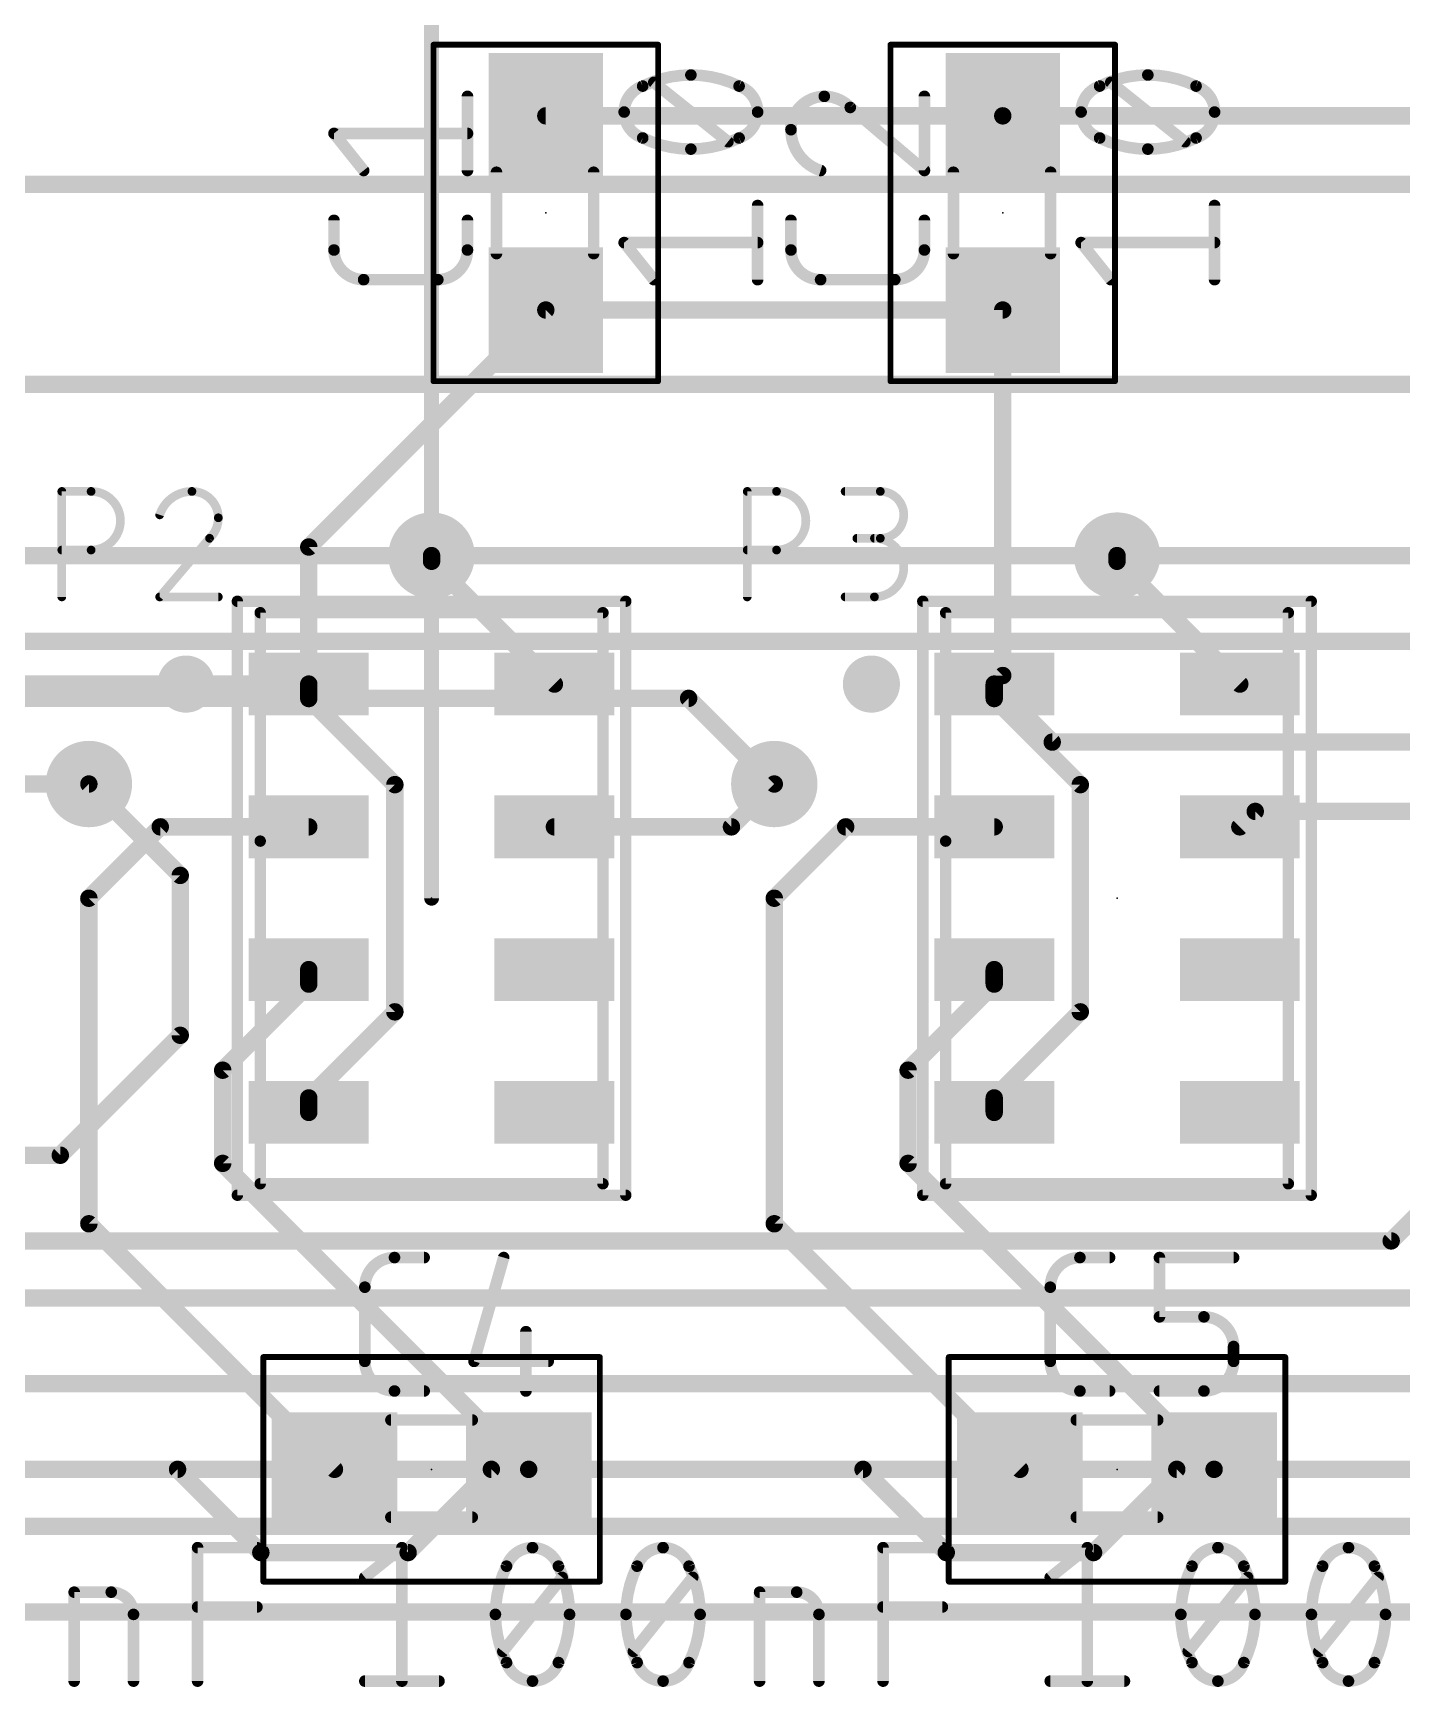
# Model space of a CAD drawing. Extents: x -6 to 135, y -6 to 36.
# Drawn here: x 33.51 to 45.49, y 9.09 to 23.57 of the extents above; entities that cross this region are included whole.
import ezdxf

# ---------------------------------------------------------------- set-up
doc = ezdxf.new("R2010")
doc.units = 0
for name, color, linetype in [('1', 12, 'CONTINUOUS'), ('16', 132, 'CONTINUOUS'), ('18', 110, 'CONTINUOUS'), ('21', 253, 'CONTINUOUS'), ('23', 53, 'CONTINUOUS'), ('25', 253, 'CONTINUOUS'), ('27', 253, 'CONTINUOUS'), ('39', 12, 'CONTINUOUS'), ('47', 253, 'CONTINUOUS'), ('51', 253, 'CONTINUOUS')]:
    doc.layers.add(name, color=color, linetype=linetype)

# ---------------------------------------------------------------- blocks, each defined once
blk = doc.blocks.new('RECT')
blk.add_solid([(-0.5, -0.5), (0.5, -0.5), (-0.5, 0.5), (0.5, 0.5)])
blk = doc.blocks.new('ROUNDV')
at = {"const_width": 0.5}
blk.add_lwpolyline([(0, -0.25, 1), (0, 0.25, 1), (0, -0.25)], format="xyb", dxfattribs=at)

msp = doc.modelspace()

# ---------------------------------------------------------------- linework, layer by layer
at = {"layer": '1', "const_width": 0.1524}
for points in [[(38, 22.85), (42, 22.85)], [(62, 22.85), (42, 22.85)], [(38, 21.15), (35.925, 19.075)], [(38, 21.15), (42, 21.15)], [(42, 21.15), (42, 17.95)], [(35.925, 19.075), (35.925, 17.875)], [(37, 18.95), (37, 19)], [(38.075, 17.875), (37, 18.95)], [(43, 18.95), (43, 19)], [(44.075, 17.875), (43, 18.95)], [(42, 17.95), (41.925, 17.875)], [(35.925, 17.875), (33.1983, 17.875)], [(35.925, 17.875), (35.925, 17.7483)], [(35.925, 17.7483), (36.6786, 16.9947)], [(41.925, 17.875), (41.925, 17.7483)], [(41.925, 17.875), (42.433, 17.367)], [(41.925, 17.7483), (42.6786, 16.9947)], [(47.417, 17.367), (42.433, 17.367)], [(34, 17), (32.45, 17)], [(36.6786, 16.9947), (36.6786, 15.0053)], [(39.625, 16.625), (40, 17)], [(42.6786, 16.9947), (42.6786, 15.0053)], [(44.075, 16.625), (44.2102, 16.7602)], [(44.2102, 16.7602), (45.9021, 16.7602)], [(34, 16), (34.625, 16.625)], [(34.625, 16.625), (35.925, 16.625)], [(38.075, 16.625), (39.625, 16.625)], [(40, 16), (40.625, 16.625)], [(40.625, 16.625), (41.925, 16.625)], [(34, 13.15), (34, 16)], [(40, 13.15), (40, 16)], [(35.925, 15.2483), (35.925, 15.375)], [(41.925, 15.2483), (41.925, 15.375)], [(35.1714, 14.4947), (35.925, 15.2483)], [(41.1714, 14.4947), (41.925, 15.2483)], [(36.6786, 15.0053), (35.925, 14.2517)], [(42.6786, 15.0053), (41.925, 14.2517)], [(35.1714, 13.6786), (35.1714, 14.4947)], [(41.1714, 13.6786), (41.1714, 14.4947)], [(35.925, 14.2517), (35.925, 14.125)], [(41.925, 14.2517), (41.925, 14.125)], [(37.85, 11), (35.1714, 13.6786)], [(43.85, 11), (41.1714, 13.6786)], [(36.15, 11), (34, 13.15)], [(42.15, 11), (40, 13.15)], [(31.85, 11), (34.7767, 11)], [(34.7767, 11), (35.5053, 10.2714)], [(36.7947, 10.2714), (37.5233, 11)], [(37.5233, 11), (37.85, 11)], [(40.7767, 11), (37.85, 11)], [(41.5053, 10.2714), (40.7767, 11)], [(43.5233, 11), (42.7947, 10.2714)], [(43.85, 11), (43.5233, 11)], [(43.85, 11), (46.7767, 11)], [(35.5053, 10.2714), (36.7947, 10.2714)], [(42.7947, 10.2714), (41.5053, 10.2714)]]:
    msp.add_lwpolyline(points, dxfattribs=at)
at = {"layer": '1', "const_width": 0.0762}
for points in [[(38, 22.8881, 1), (38, 22.8119)], [(42, 22.8881, 1), (42, 22.8119)], [(42, 22.8119, 1), (42, 22.8881)], [(38, 21.1881, 1), (38, 21.1119)], [(38.0269, 21.1231, 1), (37.9731, 21.1769)], [(42.0381, 21.15, 1), (41.9619, 21.15)], [(42, 21.1119, 1), (42, 21.1881)], [(35.9631, 19.075, 1), (35.8869, 19.075)], [(35.8981, 19.1019, 1), (35.9519, 19.0481)], [(37.0381, 19, 1), (36.9619, 19)], [(36.9619, 18.95, 1), (37.0381, 18.95)], [(37.0269, 18.9769, 1), (36.9731, 18.9231)], [(43.0381, 19, 1), (42.9619, 19)], [(42.9619, 18.95, 1), (43.0381, 18.95)], [(43.0269, 18.9769, 1), (42.9731, 18.9231)], [(41.9619, 17.95, 1), (42.0381, 17.95)], [(42.0269, 17.9231, 1), (41.9731, 17.9769)], [(35.9631, 17.875, 1), (35.8869, 17.875)], [(35.8869, 17.875, 1), (35.9631, 17.875)], [(35.9519, 17.7752, 1), (35.8981, 17.7213)], [(35.925, 17.8369, 1), (35.925, 17.9131)], [(38.0481, 17.8481, 1), (38.1019, 17.9019)], [(41.9631, 17.875, 1), (41.8869, 17.875)], [(41.9519, 17.7752, 1), (41.8981, 17.7213)], [(41.9519, 17.9019, 1), (41.8981, 17.8481)], [(41.8981, 17.9019, 1), (41.9519, 17.8481)], [(44.0481, 17.8481, 1), (44.1019, 17.9019)], [(35.8869, 17.7483, 1), (35.9631, 17.7483)], [(41.8869, 17.7483, 1), (41.9631, 17.7483)], [(42.433, 17.4051, 1), (42.433, 17.3289)], [(42.4061, 17.3401, 1), (42.4599, 17.3939)], [(34, 16.9619, 1), (34, 17.0381)], [(36.7167, 16.9947, 1), (36.6405, 16.9947)], [(36.6517, 16.9677, 1), (36.7055, 17.0216)], [(40.0269, 16.9731, 1), (39.9731, 17.0269)], [(42.7167, 16.9947, 1), (42.6405, 16.9947)], [(42.6517, 16.9677, 1), (42.7055, 17.0216)], [(44.2102, 16.7983, 1), (44.2102, 16.7221)], [(44.2371, 16.7333, 1), (44.1833, 16.7871)], [(34.625, 16.6631, 1), (34.625, 16.5869)], [(34.6519, 16.5981, 1), (34.5981, 16.6519)], [(35.925, 16.5869, 1), (35.925, 16.6631)], [(38.075, 16.6631, 1), (38.075, 16.5869)], [(39.5981, 16.6519, 1), (39.6519, 16.5981)], [(39.625, 16.5869, 1), (39.625, 16.6631)], [(40.625, 16.6631, 1), (40.625, 16.5869)], [(40.6519, 16.5981, 1), (40.5981, 16.6519)], [(41.925, 16.5869, 1), (41.925, 16.6631)], [(44.0481, 16.6519, 1), (44.1019, 16.5981)], [(34.0381, 16, 1), (33.9619, 16)], [(40.0381, 16, 1), (39.9619, 16)], [(33.9731, 16.0269, 1), (34.0269, 15.9731)], [(39.9731, 16.0269, 1), (40.0269, 15.9731)], [(35.9631, 15.375, 1), (35.8869, 15.375)], [(41.9631, 15.375, 1), (41.8869, 15.375)], [(35.8869, 15.2483, 1), (35.9631, 15.2483)], [(35.9519, 15.2213, 1), (35.8981, 15.2752)], [(41.8869, 15.2483, 1), (41.9631, 15.2483)], [(41.9519, 15.2213, 1), (41.8981, 15.2752)], [(36.7055, 14.9784, 1), (36.6517, 15.0323)], [(42.7055, 14.9784, 1), (42.6517, 15.0323)], [(36.6405, 15.0053, 1), (36.7167, 15.0053)], [(42.6405, 15.0053, 1), (42.7167, 15.0053)], [(35.2095, 14.4947, 1), (35.1333, 14.4947)], [(35.1445, 14.5216, 1), (35.1983, 14.4677)], [(41.2095, 14.4947, 1), (41.1333, 14.4947)], [(41.1445, 14.5216, 1), (41.1983, 14.4677)], [(35.9631, 14.2517, 1), (35.8869, 14.2517)], [(35.8981, 14.2787, 1), (35.9519, 14.2248)], [(41.9631, 14.2517, 1), (41.8869, 14.2517)], [(41.8981, 14.2787, 1), (41.9519, 14.2248)], [(35.8869, 14.125, 1), (35.9631, 14.125)], [(41.8869, 14.125, 1), (41.9631, 14.125)], [(35.1333, 13.6786, 1), (35.2095, 13.6786)], [(35.1983, 13.7055, 1), (35.1445, 13.6517)], [(41.1333, 13.6786, 1), (41.2095, 13.6786)], [(41.1983, 13.7055, 1), (41.1445, 13.6517)], [(33.9619, 13.15, 1), (34.0381, 13.15)], [(34.0269, 13.1769, 1), (33.9731, 13.1231)], [(39.9619, 13.15, 1), (40.0381, 13.15)], [(40.0269, 13.1769, 1), (39.9731, 13.1231)], [(34.8037, 11.0269, 1), (34.7498, 10.9731)], [(34.7767, 10.9619, 1), (34.7767, 11.0381)], [(36.1231, 10.9731, 1), (36.1769, 11.0269)], [(37.5233, 11.0381, 1), (37.5233, 10.9619)], [(37.5502, 10.9731, 1), (37.4963, 11.0269)], [(37.85, 11.0381, 1), (37.85, 10.9619)], [(37.8231, 10.9731, 1), (37.8769, 11.0269)], [(37.85, 10.9619, 1), (37.85, 11.0381)], [(40.8037, 11.0269, 1), (40.7498, 10.9731)], [(40.7767, 10.9619, 1), (40.7767, 11.0381)], [(42.1231, 10.9731, 1), (42.1769, 11.0269)], [(43.5233, 11.0381, 1), (43.5233, 10.9619)], [(43.5502, 10.9731, 1), (43.4963, 11.0269)], [(43.85, 11.0381, 1), (43.85, 10.9619)], [(43.8231, 10.9731, 1), (43.8769, 11.0269)], [(43.85, 10.9619, 1), (43.85, 11.0381)], [(35.5053, 10.3095, 1), (35.5053, 10.2333)], [(35.4784, 10.2445, 1), (35.5323, 10.2983)], [(36.7677, 10.2983, 1), (36.8216, 10.2445)], [(36.7947, 10.2333, 1), (36.7947, 10.3095)], [(41.5053, 10.3095, 1), (41.5053, 10.2333)], [(41.4784, 10.2445, 1), (41.5323, 10.2983)], [(42.7677, 10.2983, 1), (42.8216, 10.2445)], [(42.7947, 10.2333, 1), (42.7947, 10.3095)]]:
    msp.add_lwpolyline(points, format="xyb", dxfattribs=at)
at = {"layer": '16', "const_width": 0.1524}
for points in [[(121, 22.25), (15.5, 22.25)], [(121.6702, 20.5), (18.9746, 20.5)], [(31, 19), (37, 19)], [(37, 19), (43, 19)], [(43, 19), (49, 19)], [(27.702, 18.25), (116.5, 18.25)], [(29.5, 17.75), (39.25, 17.75)], [(39.25, 17.75), (40, 17)], [(34, 17), (34.8, 16.2)], [(34.8, 16.2), (34.8, 14.8)], [(34.8, 14.8), (33.75, 13.75)], [(46.4, 14), (45.4, 13)], [(33.75, 13.75), (27.25, 13.75)], [(45.4, 13), (22.75, 13)], [(23.25, 12.5), (51.7, 12.5)], [(58.15, 11.75), (27.25, 11.75)], [(63, 11), (23.25, 11)], [(68.5, 10.5), (19, 10.5)], [(70.55, 9.75), (22.25, 9.75)]]:
    msp.add_lwpolyline(points, dxfattribs=at)
at = {"layer": '16', "const_width": 0.0762}
for points in [[(37, 19.0381, 1), (37, 18.9619)], [(37, 18.9619, 1), (37, 19.0381)], [(43, 19.0381, 1), (43, 18.9619)], [(43, 18.9619, 1), (43, 19.0381)], [(39.2769, 17.7769, 1), (39.2231, 17.7231)], [(39.25, 17.7119, 1), (39.25, 17.7881)], [(34.0269, 17.0269, 1), (33.9731, 16.9731)], [(39.9731, 16.9731, 1), (40.0269, 17.0269)], [(34.8381, 16.2, 1), (34.7619, 16.2)], [(34.7731, 16.1731, 1), (34.8269, 16.2269)], [(34.7619, 14.8, 1), (34.8381, 14.8)], [(34.8269, 14.7731, 1), (34.7731, 14.8269)], [(33.7231, 13.7769, 1), (33.7769, 13.7231)], [(33.75, 13.7119, 1), (33.75, 13.7881)], [(45.3731, 13.0269, 1), (45.4269, 12.9731)], [(45.4, 12.9619, 1), (45.4, 13.0381)]]:
    msp.add_lwpolyline(points, format="xyb", dxfattribs=at)
at = {"layer": '21', "const_width": 0.25}
for points in [[(34.85, 17.75, 1), (34.85, 18, 1), (34.85, 17.75)], [(40.85, 17.75, 1), (40.85, 18, 1), (40.85, 17.75)]]:
    msp.add_lwpolyline(points, format="xyb", dxfattribs=at)
at = {"layer": '23'}
for p in [(38, 22), (42, 22), (37, 16), (43, 16), (37, 11), (43, 11)]:
    msp.add_point(p, dxfattribs=at)
at = {"layer": '25'}
for points, const_width in [([(37.3142, 22.3716), (37.3142, 23.0207)], 0.1016), ([(41.3142, 22.3716), (41.3142, 23.0207)], 0.1016), ([(40.6651, 22.9234), (41.3142, 22.3716)], 0.1016), ([(36.4054, 22.3716), (36.1458, 22.6962)], 0.1016), ([(36.1458, 22.6962), (37.3142, 22.6962)], 0.1016), ([(36.1458, 21.6754), (36.1458, 21.9351)], 0.1016), ([(37.3142, 21.9351), (37.3142, 21.6754)], 0.1016), ([(40.1458, 21.6754), (40.1458, 21.9351)], 0.1016), ([(41.3142, 21.9351), (41.3142, 21.6754)], 0.1016), ([(37.0546, 21.4158), (36.4054, 21.4158)], 0.1016), ([(41.0546, 21.4158), (40.4054, 21.4158)], 0.1016), ([(33.7631, 18.6381), (33.7631, 19.5619)], 0.0762), ([(33.7631, 19.5619), (34.0197, 19.5619)], 0.0762), ([(39.7631, 18.6381), (39.7631, 19.5619)], 0.0762), ([(39.7631, 19.5619), (40.0197, 19.5619)], 0.0762), ([(40.6201, 19.5619), (40.928, 19.5619)], 0.0762), ([(35.0563, 19.1513), (34.6201, 18.6381)], 0.0762), ([(40.928, 19.1513), (40.7227, 19.1513)], 0.0762), ([(34.0197, 19.0487), (33.7631, 19.0487)], 0.0762), ([(40.0197, 19.0487), (39.7631, 19.0487)], 0.0762), ([(34.6201, 18.6381), (35.1333, 18.6381)], 0.0762), ([(40.6201, 18.6381), (40.8767, 18.6381)], 0.0762), ([(36.6754, 12.8542), (36.9351, 12.8542)], 0.1016), ([(37.6313, 12.8542), (37.3716, 11.9454)], 0.1016), ([(42.6754, 12.8542), (42.9351, 12.8542)], 0.1016), ([(43.3716, 12.3349), (43.3716, 12.8542)], 0.1016), ([(43.3716, 12.8542), (44.0207, 12.8542)], 0.1016), ([(36.4158, 11.9454), (36.4158, 12.5946)], 0.1016), ([(42.4158, 11.9454), (42.4158, 12.5946)], 0.1016), ([(43.7611, 12.3349), (43.3716, 12.3349)], 0.1016), ([(37.826, 12.2051), (37.826, 11.6858)], 0.1016), ([(44.0207, 11.9454), (44.0207, 12.0753)], 0.1016), ([(37.3716, 11.9454), (38.0207, 11.9454)], 0.1016), ([(36.9351, 11.6858), (36.6754, 11.6858)], 0.1016), ([(42.9351, 11.6858), (42.6754, 11.6858)], 0.1016), ([(43.3716, 11.6858), (43.7611, 11.6858)], 0.1016)]:
    msp.add_lwpolyline(points, dxfattribs=dict(at, const_width=const_width))
for points, const_width in [([(37.3396, 23.0207, 1), (37.2888, 23.0207)], 0.0508), ([(40.4379, 23.0207, 0.4142), (40.1458, 22.7286)], 0.1016), ([(40.6651, 22.9234, 0.2053), (40.4379, 23.0207)], 0.1016), ([(40.4379, 23.0461, 1), (40.4379, 22.9953)], 0.0508), ([(40.4379, 22.9953, 1), (40.4379, 23.0461)], 0.0508), ([(41.3396, 23.0207, 1), (41.2888, 23.0207)], 0.0508), ([(40.6815, 22.9427, 1), (40.6486, 22.904)], 0.0508), ([(40.6467, 22.9058, 1), (40.6835, 22.9409)], 0.0508), ([(36.1458, 22.7216, 1), (36.1458, 22.6708)], 0.0508), ([(36.1656, 22.712, 1), (36.126, 22.6803)], 0.0508), ([(37.3142, 22.6708, 1), (37.3142, 22.7216)], 0.0508), ([(40.1458, 22.7286, 0.3252), (40.4054, 22.3716)], 0.1016), ([(40.1712, 22.7286, 1), (40.1204, 22.7286)], 0.0508), ([(40.1204, 22.7286, 1), (40.1712, 22.7286)], 0.0508), ([(36.3856, 22.3558, 1), (36.4253, 22.3875)], 0.0508), ([(37.2888, 22.3716, 1), (37.3396, 22.3716)], 0.0508), ([(40.3976, 22.3475, 1), (40.4133, 22.3958)], 0.0508), ([(41.2888, 22.3716, 1), (41.3396, 22.3716)], 0.0508), ([(41.2977, 22.3523, 1), (41.3307, 22.391)], 0.0508), ([(36.1712, 21.9351, 1), (36.1204, 21.9351)], 0.0508), ([(37.3396, 21.9351, 1), (37.2888, 21.9351)], 0.0508), ([(40.1712, 21.9351, 1), (40.1204, 21.9351)], 0.0508), ([(41.3396, 21.9351, 1), (41.2888, 21.9351)], 0.0508), ([(36.1458, 21.6754, 0.4142), (36.4054, 21.4158)], 0.1016), ([(36.1712, 21.6754, 1), (36.1204, 21.6754)], 0.0508), ([(37.0546, 21.4158, 0.4142), (37.3142, 21.6754)], 0.1016), ([(37.3396, 21.6754, 1), (37.2888, 21.6754)], 0.0508), ([(40.1458, 21.6754, 0.4142), (40.4054, 21.4158)], 0.1016), ([(40.1712, 21.6754, 1), (40.1204, 21.6754)], 0.0508), ([(41.0546, 21.4158, 0.4142), (41.3142, 21.6754)], 0.1016), ([(41.3396, 21.6754, 1), (41.2888, 21.6754)], 0.0508), ([(36.1204, 21.6754, 1), (36.1712, 21.6754)], 0.0508), ([(37.2888, 21.6754, 1), (37.3396, 21.6754)], 0.0508), ([(40.1204, 21.6754, 1), (40.1712, 21.6754)], 0.0508), ([(41.2888, 21.6754, 1), (41.3396, 21.6754)], 0.0508), ([(36.4054, 21.4412, 1), (36.4054, 21.3904)], 0.0508), ([(36.4054, 21.3904, 1), (36.4054, 21.4412)], 0.0508), ([(37.0546, 21.4412, 1), (37.0546, 21.3904)], 0.0508), ([(37.0546, 21.3904, 1), (37.0546, 21.4412)], 0.0508), ([(40.4054, 21.4412, 1), (40.4054, 21.3904)], 0.0508), ([(40.4054, 21.3904, 1), (40.4054, 21.4412)], 0.0508), ([(41.0546, 21.4412, 1), (41.0546, 21.3904)], 0.0508), ([(41.0546, 21.3904, 1), (41.0546, 21.4412)], 0.0508), ([(33.7631, 19.581, 1), (33.7631, 19.5429)], 0.0381), ([(33.7822, 19.5619, 1), (33.7441, 19.5619)], 0.0381), ([(34.0197, 19.0487, 1), (34.0197, 19.5619)], 0.0762), ([(34.0197, 19.581, 1), (34.0197, 19.5429)], 0.0381), ([(34.0197, 19.5429, 1), (34.0197, 19.581)], 0.0381), ([(34.9024, 19.5619, 0.3252), (34.6201, 19.3566)], 0.0762), ([(35.1333, 19.3309, 0.4142), (34.9024, 19.5619)], 0.0762), ([(34.9024, 19.5809, 1), (34.9024, 19.5428)], 0.0381), ([(34.9024, 19.5429, 1), (34.9024, 19.5809)], 0.0381), ([(39.7631, 19.581, 1), (39.7631, 19.5429)], 0.0381), ([(39.7822, 19.5619, 1), (39.7441, 19.5619)], 0.0381), ([(40.0197, 19.0487, 1), (40.0197, 19.5619)], 0.0762), ([(40.0197, 19.581, 1), (40.0197, 19.5429)], 0.0381), ([(40.0197, 19.5429, 1), (40.0197, 19.581)], 0.0381), ([(40.6201, 19.581, 1), (40.6201, 19.5429)], 0.0381), ([(40.928, 19.1513, 1), (40.928, 19.5619)], 0.0762), ([(40.928, 19.581, 1), (40.928, 19.5429)], 0.0381), ([(40.928, 19.5429, 1), (40.928, 19.581)], 0.0381), ([(34.602, 19.3625, 1), (34.6382, 19.3507)], 0.0381), ([(35.0563, 19.1513, 0.2053), (35.1333, 19.3309)], 0.0762), ([(35.1524, 19.3309, 1), (35.1143, 19.3309)], 0.0381), ([(35.1143, 19.3309, 1), (35.1524, 19.3309)], 0.0381), ([(35.0432, 19.1651, 1), (35.0695, 19.1375)], 0.0381), ([(35.0708, 19.139, 1), (35.0418, 19.1637)], 0.0381), ([(40.7227, 19.1704, 1), (40.7227, 19.1323)], 0.0381), ([(40.8767, 19.1704, 1), (40.8767, 19.1323)], 0.0381), ([(40.8767, 18.6381, 1), (40.8767, 19.1513)], 0.0762), ([(40.928, 19.1704, 1), (40.928, 19.1323)], 0.0381), ([(40.928, 19.1323, 1), (40.928, 19.1704)], 0.0381), ([(33.7631, 19.0677, 1), (33.7631, 19.0296)], 0.0381), ([(34.0197, 19.0677, 1), (34.0197, 19.0296)], 0.0381), ([(34.0197, 19.0296, 1), (34.0197, 19.0677)], 0.0381), ([(39.7631, 19.0677, 1), (39.7631, 19.0296)], 0.0381), ([(40.0197, 19.0677, 1), (40.0197, 19.0296)], 0.0381), ([(40.0197, 19.0296, 1), (40.0197, 19.0677)], 0.0381), ([(33.7441, 18.6381, 1), (33.7822, 18.6381)], 0.0381), ([(34.6201, 18.6572, 1), (34.6201, 18.6191)], 0.0381), ([(34.6056, 18.6504, 1), (34.6346, 18.6258)], 0.0381), ([(35.1333, 18.6191, 1), (35.1333, 18.6572)], 0.0381), ([(39.7441, 18.6381, 1), (39.7822, 18.6381)], 0.0381), ([(40.6201, 18.6572, 1), (40.6201, 18.6191)], 0.0381), ([(40.8767, 18.6572, 1), (40.8767, 18.6191)], 0.0381), ([(40.8767, 18.6191, 1), (40.8767, 18.6572)], 0.0381), ([(36.6754, 12.8542, 0.4142), (36.4158, 12.5946)], 0.1016), ([(36.6754, 12.8796, 1), (36.6754, 12.8288)], 0.0508), ([(36.6754, 12.8288, 1), (36.6754, 12.8796)], 0.0508), ([(36.9351, 12.8288, 1), (36.9351, 12.8796)], 0.0508), ([(37.6557, 12.8472, 1), (37.6068, 12.8612)], 0.0508), ([(42.6754, 12.8542, 0.4142), (42.4158, 12.5946)], 0.1016), ([(42.6754, 12.8796, 1), (42.6754, 12.8288)], 0.0508), ([(42.6754, 12.8288, 1), (42.6754, 12.8796)], 0.0508), ([(42.9351, 12.8288, 1), (42.9351, 12.8796)], 0.0508), ([(43.397, 12.8542, 1), (43.3462, 12.8542)], 0.0508), ([(43.3716, 12.8796, 1), (43.3716, 12.8288)], 0.0508), ([(44.0207, 12.8288, 1), (44.0207, 12.8796)], 0.0508), ([(36.4412, 12.5946, 1), (36.3904, 12.5946)], 0.0508), ([(36.3904, 12.5946, 1), (36.4412, 12.5946)], 0.0508), ([(42.4412, 12.5946, 1), (42.3904, 12.5946)], 0.0508), ([(42.3904, 12.5946, 1), (42.4412, 12.5946)], 0.0508), ([(43.3716, 12.3603, 1), (43.3716, 12.3095)], 0.0508), ([(43.3462, 12.3349, 1), (43.397, 12.3349)], 0.0508), ([(44.0207, 12.0753, 0.4142), (43.7611, 12.3349)], 0.1016), ([(43.7611, 12.3603, 1), (43.7611, 12.3095)], 0.0508), ([(43.7611, 12.3095, 1), (43.7611, 12.3603)], 0.0508), ([(37.8514, 12.2051, 1), (37.8006, 12.2051)], 0.0508), ([(44.0461, 12.0753, 1), (43.9953, 12.0753)], 0.0508), ([(43.9953, 12.0753, 1), (44.0461, 12.0753)], 0.0508), ([(36.4158, 11.9454, 0.4142), (36.6754, 11.6858)], 0.1016), ([(36.4412, 11.9454, 1), (36.3904, 11.9454)], 0.0508), ([(36.3904, 11.9454, 1), (36.4412, 11.9454)], 0.0508), ([(37.3716, 11.9708, 1), (37.3716, 11.92)], 0.0508), ([(37.3472, 11.9524, 1), (37.396, 11.9385)], 0.0508), ([(38.0207, 11.92, 1), (38.0207, 11.9708)], 0.0508), ([(42.4158, 11.9454, 0.4142), (42.6754, 11.6858)], 0.1016), ([(42.4412, 11.9454, 1), (42.3904, 11.9454)], 0.0508), ([(42.3904, 11.9454, 1), (42.4412, 11.9454)], 0.0508), ([(43.7611, 11.6858, 0.4142), (44.0207, 11.9454)], 0.1016), ([(44.0461, 11.9454, 1), (43.9953, 11.9454)], 0.0508), ([(43.9953, 11.9454, 1), (44.0461, 11.9454)], 0.0508), ([(36.6754, 11.7112, 1), (36.6754, 11.6604)], 0.0508), ([(36.6754, 11.6604, 1), (36.6754, 11.7112)], 0.0508), ([(36.9351, 11.6604, 1), (36.9351, 11.7112)], 0.0508), ([(42.6754, 11.7112, 1), (42.6754, 11.6604)], 0.0508), ([(42.6754, 11.6604, 1), (42.6754, 11.7112)], 0.0508), ([(42.9351, 11.6604, 1), (42.9351, 11.7112)], 0.0508), ([(43.3716, 11.7112, 1), (43.3716, 11.6604)], 0.0508), ([(43.7611, 11.7112, 1), (43.7611, 11.6604)], 0.0508), ([(43.7611, 11.6604, 1), (43.7611, 11.7112)], 0.0508), ([(37.8006, 11.6858, 1), (37.8514, 11.6858)], 0.0508)]:
    msp.add_lwpolyline(points, format="xyb", dxfattribs=dict(at, const_width=const_width))
at = {"layer": '27'}
for points, const_width in [([(39.27, 23.2079, 0.1139), (38.8481, 23.1105)], 0.1016), ([(38.9613, 23.1628, 1), (38.9296, 23.1232)], 0.0508), ([(39.6919, 23.1105, 0.1139), (39.27, 23.2079)], 0.1016), ([(39.27, 23.2333, 1), (39.27, 23.1825)], 0.0508), ([(39.27, 23.1825, 1), (39.27, 23.2333)], 0.0508), ([(43.27, 23.2079, 0.1139), (42.8481, 23.1105)], 0.1016), ([(42.9613, 23.1628, 1), (42.9296, 23.1232)], 0.0508), ([(43.6919, 23.1105, 0.1139), (43.27, 23.2079)], 0.1016), ([(43.27, 23.2333, 1), (43.27, 23.1825)], 0.0508), ([(43.27, 23.1825, 1), (43.27, 23.2333)], 0.0508), ([(38.8481, 23.1105, 0.3205), (38.6858, 22.8834)], 0.1016), ([(38.8369, 23.1334, 1), (38.8592, 23.0877)], 0.0508), ([(38.8563, 23.0865, 1), (38.8398, 23.1346)], 0.0508), ([(39.7002, 23.1346, 1), (39.6837, 23.0865)], 0.0508), ([(39.8542, 22.8834, 0.3205), (39.6919, 23.1105)], 0.1016), ([(39.6808, 23.0877, 1), (39.7031, 23.1334)], 0.0508), ([(42.8481, 23.1105, 0.3205), (42.6858, 22.8834)], 0.1016), ([(42.8369, 23.1334, 1), (42.8592, 23.0877)], 0.0508), ([(42.8563, 23.0865, 1), (42.8398, 23.1346)], 0.0508), ([(43.7002, 23.1346, 1), (43.6837, 23.0865)], 0.0508), ([(43.8542, 22.8834, 0.3205), (43.6919, 23.1105)], 0.1016), ([(43.6808, 23.0877, 1), (43.7031, 23.1334)], 0.0508), ([(38.6858, 22.8834, 0.3205), (38.8481, 22.6562)], 0.1016), ([(38.7112, 22.8833, 1), (38.6604, 22.8834)], 0.0508), ([(38.6604, 22.8833, 1), (38.7112, 22.8834)], 0.0508), ([(39.6919, 22.6562, 0.3205), (39.8542, 22.8834)], 0.1016), ([(39.8796, 22.8833, 1), (39.8288, 22.8834)], 0.0508), ([(39.8288, 22.8833, 1), (39.8796, 22.8834)], 0.0508), ([(42.6858, 22.8834, 0.3205), (42.8481, 22.6562)], 0.1016), ([(42.7112, 22.8833, 1), (42.6604, 22.8834)], 0.0508), ([(42.6604, 22.8833, 1), (42.7112, 22.8834)], 0.0508), ([(43.6919, 22.6562, 0.3205), (43.8542, 22.8834)], 0.1016), ([(43.8796, 22.8833, 1), (43.8288, 22.8834)], 0.0508), ([(43.8288, 22.8833, 1), (43.8796, 22.8834)], 0.0508), ([(38.8592, 22.679, 1), (38.8369, 22.6333)], 0.0508), ([(38.8481, 22.6562, 0.1139), (39.27, 22.5588)], 0.1016), ([(38.8398, 22.6321, 1), (38.8563, 22.6802)], 0.0508), ([(39.27, 22.5588, 0.1139), (39.6919, 22.6562)], 0.1016), ([(39.27, 22.5842, 1), (39.27, 22.5334)], 0.0508), ([(39.27, 22.5334, 1), (39.27, 22.5842)], 0.0508), ([(39.5787, 22.6039, 1), (39.6104, 22.6435)], 0.0508), ([(39.6837, 22.6802, 1), (39.7002, 22.6321)], 0.0508), ([(39.7031, 22.6333, 1), (39.6808, 22.679)], 0.0508), ([(42.8592, 22.679, 1), (42.8369, 22.6333)], 0.0508), ([(42.8481, 22.6562, 0.1139), (43.27, 22.5588)], 0.1016), ([(42.8398, 22.6321, 1), (42.8563, 22.6802)], 0.0508), ([(43.27, 22.5588, 0.1139), (43.6919, 22.6562)], 0.1016), ([(43.27, 22.5842, 1), (43.27, 22.5334)], 0.0508), ([(43.27, 22.5334, 1), (43.27, 22.5842)], 0.0508), ([(43.5787, 22.6039, 1), (43.6104, 22.6435)], 0.0508), ([(43.6837, 22.6802, 1), (43.7002, 22.6321)], 0.0508), ([(43.7031, 22.6333, 1), (43.6808, 22.679)], 0.0508), ([(39.8796, 22.0649, 1), (39.8288, 22.0649)], 0.0508), ([(43.8796, 22.0649, 1), (43.8288, 22.0649)], 0.0508), ([(38.6858, 21.7658, 1), (38.6858, 21.715)], 0.0508), ([(38.7056, 21.7562, 1), (38.666, 21.7245)], 0.0508), ([(39.8542, 21.715, 1), (39.8542, 21.7658)], 0.0508), ([(42.6858, 21.7658, 1), (42.6858, 21.715)], 0.0508), ([(42.7056, 21.7562, 1), (42.666, 21.7245)], 0.0508), ([(43.8542, 21.715, 1), (43.8542, 21.7658)], 0.0508), ([(38.9256, 21.3999, 1), (38.9653, 21.4317)], 0.0508), ([(39.8288, 21.4158, 1), (39.8796, 21.4158)], 0.0508), ([(42.9256, 21.3999, 1), (42.9653, 21.4317)], 0.0508), ([(43.8288, 21.4158, 1), (43.8796, 21.4158)], 0.0508), ([(34.9774, 10.3142, 1), (34.9266, 10.3142)], 0.0508), ([(34.952, 10.3396, 1), (34.952, 10.2888)], 0.0508), ([(35.4712, 10.2888, 1), (35.4712, 10.3396)], 0.0508), ([(36.7658, 10.3142, 1), (36.715, 10.3142)], 0.0508), ([(36.7562, 10.2944, 1), (36.7245, 10.334)], 0.0508), ([(37.8834, 10.3142, 0.3205), (37.6562, 10.1519)], 0.1016), ([(37.8833, 10.3396, 1), (37.8834, 10.2888)], 0.0508), ([(38.1105, 10.1519, 0.3205), (37.8834, 10.3142)], 0.1016), ([(37.8833, 10.2888, 1), (37.8834, 10.3396)], 0.0508), ([(39.0263, 10.3142, 0.3205), (38.7992, 10.1519)], 0.1016), ([(39.2535, 10.1519, 0.3205), (39.0263, 10.3142)], 0.1016), ([(39.0263, 10.3396, 1), (39.0263, 10.2888)], 0.0508), ([(39.0263, 10.2888, 1), (39.0263, 10.3396)], 0.0508), ([(40.9774, 10.3142, 1), (40.9266, 10.3142)], 0.0508), ([(40.952, 10.3396, 1), (40.952, 10.2888)], 0.0508), ([(41.4712, 10.2888, 1), (41.4712, 10.3396)], 0.0508), ([(42.7658, 10.3142, 1), (42.715, 10.3142)], 0.0508), ([(42.7562, 10.2944, 1), (42.7245, 10.334)], 0.0508), ([(43.8834, 10.3142, 0.3205), (43.6562, 10.1519)], 0.1016), ([(43.8833, 10.3396, 1), (43.8834, 10.2888)], 0.0508), ([(44.1105, 10.1519, 0.3205), (43.8834, 10.3142)], 0.1016), ([(43.8833, 10.2888, 1), (43.8834, 10.3396)], 0.0508), ([(45.0263, 10.3142, 0.3205), (44.7992, 10.1519)], 0.1016), ([(45.2535, 10.1519, 0.3205), (45.0263, 10.3142)], 0.1016), ([(45.0263, 10.3396, 1), (45.0263, 10.2888)], 0.0508), ([(45.0263, 10.2888, 1), (45.0263, 10.3396)], 0.0508), ([(37.6562, 10.1519, 0.1139), (37.5588, 9.73)], 0.1016), ([(37.6321, 10.1602, 1), (37.6802, 10.1437)], 0.0508), ([(37.679, 10.1408, 1), (37.6333, 10.1631)], 0.0508), ([(38.1334, 10.1631, 1), (38.0877, 10.1408)], 0.0508), ([(38.2079, 9.73, 0.1139), (38.1105, 10.1519)], 0.1016), ([(38.0865, 10.1437, 1), (38.1346, 10.1602)], 0.0508), ([(38.7992, 10.1519, 0.1139), (38.7018, 9.73)], 0.1016), ([(38.7751, 10.1602, 1), (38.8232, 10.1437)], 0.0508), ([(38.822, 10.1408, 1), (38.7763, 10.1631)], 0.0508), ([(39.2764, 10.1631, 1), (39.2307, 10.1408)], 0.0508), ([(39.3509, 9.73, 0.1139), (39.2535, 10.1519)], 0.1016), ([(39.2295, 10.1437, 1), (39.2776, 10.1602)], 0.0508), ([(43.6562, 10.1519, 0.1139), (43.5588, 9.73)], 0.1016), ([(43.6321, 10.1602, 1), (43.6802, 10.1437)], 0.0508), ([(43.679, 10.1408, 1), (43.6333, 10.1631)], 0.0508), ([(44.1334, 10.1631, 1), (44.0877, 10.1408)], 0.0508), ([(44.2079, 9.73, 0.1139), (44.1105, 10.1519)], 0.1016), ([(44.0865, 10.1437, 1), (44.1346, 10.1602)], 0.0508), ([(44.7992, 10.1519, 0.1139), (44.7018, 9.73)], 0.1016), ([(44.7751, 10.1602, 1), (44.8232, 10.1437)], 0.0508), ([(44.822, 10.1408, 1), (44.7763, 10.1631)], 0.0508), ([(45.2764, 10.1631, 1), (45.2307, 10.1408)], 0.0508), ([(45.3509, 9.73, 0.1139), (45.2535, 10.1519)], 0.1016), ([(45.2295, 10.1437, 1), (45.2776, 10.1602)], 0.0508), ([(36.3999, 10.0744, 1), (36.4317, 10.0347)], 0.0508), ([(38.1628, 10.0387, 1), (38.1232, 10.0704)], 0.0508), ([(39.3058, 10.0387, 1), (39.2662, 10.0704)], 0.0508), ([(42.3999, 10.0744, 1), (42.4317, 10.0347)], 0.0508), ([(44.1628, 10.0387, 1), (44.1232, 10.0704)], 0.0508), ([(45.3058, 10.0387, 1), (45.2662, 10.0704)], 0.0508), ([(33.897, 9.9247, 1), (33.8462, 9.9247)], 0.0508), ([(33.8716, 9.9501, 1), (33.8716, 9.8993)], 0.0508), ([(34.3909, 9.73, 0.4142), (34.1962, 9.9247)], 0.1016), ([(34.1962, 9.9501, 1), (34.1962, 9.8993)], 0.0508), ([(34.1962, 9.8993, 1), (34.1962, 9.9501)], 0.0508), ([(39.897, 9.9247, 1), (39.8462, 9.9247)], 0.0508), ([(39.8716, 9.9501, 1), (39.8716, 9.8993)], 0.0508), ([(40.3909, 9.73, 0.4142), (40.1962, 9.9247)], 0.1016), ([(40.1962, 9.9501, 1), (40.1962, 9.8993)], 0.0508), ([(40.1962, 9.8993, 1), (40.1962, 9.9501)], 0.0508), ([(34.4163, 9.73, 1), (34.3655, 9.73)], 0.0508), ([(34.3655, 9.73, 1), (34.4163, 9.73)], 0.0508), ([(34.952, 9.8203, 1), (34.952, 9.7695)], 0.0508), ([(35.4712, 9.7695, 1), (35.4712, 9.8203)], 0.0508), ([(37.5588, 9.73, 0.1139), (37.6562, 9.3081)], 0.1016), ([(37.5842, 9.73, 1), (37.5334, 9.73)], 0.0508), ([(37.5334, 9.73, 1), (37.5842, 9.73)], 0.0508), ([(38.1105, 9.3081, 0.1139), (38.2079, 9.73)], 0.1016), ([(38.2333, 9.73, 1), (38.1825, 9.73)], 0.0508), ([(38.1825, 9.73, 1), (38.2333, 9.73)], 0.0508), ([(38.7018, 9.73, 0.1139), (38.7992, 9.3081)], 0.1016), ([(38.7272, 9.73, 1), (38.6764, 9.73)], 0.0508), ([(38.6764, 9.73, 1), (38.7272, 9.73)], 0.0508), ([(39.2535, 9.3081, 0.1139), (39.3509, 9.73)], 0.1016), ([(39.3763, 9.73, 1), (39.3255, 9.73)], 0.0508), ([(39.3255, 9.73, 1), (39.3763, 9.73)], 0.0508), ([(40.4163, 9.73, 1), (40.3655, 9.73)], 0.0508), ([(40.3655, 9.73, 1), (40.4163, 9.73)], 0.0508), ([(40.952, 9.8203, 1), (40.952, 9.7695)], 0.0508), ([(41.4712, 9.7695, 1), (41.4712, 9.8203)], 0.0508), ([(43.5588, 9.73, 0.1139), (43.6562, 9.3081)], 0.1016), ([(43.5842, 9.73, 1), (43.5334, 9.73)], 0.0508), ([(43.5334, 9.73, 1), (43.5842, 9.73)], 0.0508), ([(44.1105, 9.3081, 0.1139), (44.2079, 9.73)], 0.1016), ([(44.2333, 9.73, 1), (44.1825, 9.73)], 0.0508), ([(44.1825, 9.73, 1), (44.2333, 9.73)], 0.0508), ([(44.7018, 9.73, 0.1139), (44.7992, 9.3081)], 0.1016), ([(44.7272, 9.73, 1), (44.6764, 9.73)], 0.0508), ([(44.6764, 9.73, 1), (44.7272, 9.73)], 0.0508), ([(45.2535, 9.3081, 0.1139), (45.3509, 9.73)], 0.1016), ([(45.3763, 9.73, 1), (45.3255, 9.73)], 0.0508), ([(45.3255, 9.73, 1), (45.3763, 9.73)], 0.0508), ([(37.6039, 9.4213, 1), (37.6435, 9.3896)], 0.0508), ([(38.7469, 9.4213, 1), (38.7865, 9.3896)], 0.0508), ([(43.6039, 9.4213, 1), (43.6435, 9.3896)], 0.0508), ([(44.7469, 9.4213, 1), (44.7865, 9.3896)], 0.0508), ([(37.6802, 9.3163, 1), (37.6321, 9.2998)], 0.0508), ([(37.6562, 9.3081, 0.3205), (37.8834, 9.1458)], 0.1016), ([(37.6333, 9.2969, 1), (37.679, 9.3192)], 0.0508), ([(37.8834, 9.1458, 0.3205), (38.1105, 9.3081)], 0.1016), ([(38.0877, 9.3192, 1), (38.1334, 9.2969)], 0.0508), ([(38.1346, 9.2998, 1), (38.0865, 9.3163)], 0.0508), ([(38.8232, 9.3163, 1), (38.7751, 9.2998)], 0.0508), ([(38.7992, 9.3081, 0.3205), (39.0263, 9.1458)], 0.1016), ([(38.7763, 9.2969, 1), (38.822, 9.3192)], 0.0508), ([(39.0263, 9.1458, 0.3205), (39.2535, 9.3081)], 0.1016), ([(39.2307, 9.3192, 1), (39.2764, 9.2969)], 0.0508), ([(39.2776, 9.2998, 1), (39.2295, 9.3163)], 0.0508), ([(43.6802, 9.3163, 1), (43.6321, 9.2998)], 0.0508), ([(43.6562, 9.3081, 0.3205), (43.8834, 9.1458)], 0.1016), ([(43.6333, 9.2969, 1), (43.679, 9.3192)], 0.0508), ([(43.8834, 9.1458, 0.3205), (44.1105, 9.3081)], 0.1016), ([(44.0877, 9.3192, 1), (44.1334, 9.2969)], 0.0508), ([(44.1346, 9.2998, 1), (44.0865, 9.3163)], 0.0508), ([(44.8232, 9.3163, 1), (44.7751, 9.2998)], 0.0508), ([(44.7992, 9.3081, 0.3205), (45.0263, 9.1458)], 0.1016), ([(44.7763, 9.2969, 1), (44.822, 9.3192)], 0.0508), ([(45.0263, 9.1458, 0.3205), (45.2535, 9.3081)], 0.1016), ([(45.2307, 9.3192, 1), (45.2764, 9.2969)], 0.0508), ([(45.2776, 9.2998, 1), (45.2295, 9.3163)], 0.0508), ([(33.8462, 9.1458, 1), (33.897, 9.1458)], 0.0508), ([(34.3655, 9.1458, 1), (34.4163, 9.1458)], 0.0508), ([(34.9266, 9.1458, 1), (34.9774, 9.1458)], 0.0508), ([(36.4158, 9.1712, 1), (36.4158, 9.1204)], 0.0508), ([(36.715, 9.1458, 1), (36.7658, 9.1458)], 0.0508), ([(37.0649, 9.1204, 1), (37.0649, 9.1712)], 0.0508), ([(37.8833, 9.1712, 1), (37.8834, 9.1204)], 0.0508), ([(37.8833, 9.1204, 1), (37.8834, 9.1712)], 0.0508), ([(39.0263, 9.1712, 1), (39.0263, 9.1204)], 0.0508), ([(39.0263, 9.1204, 1), (39.0263, 9.1712)], 0.0508), ([(39.8462, 9.1458, 1), (39.897, 9.1458)], 0.0508), ([(40.3655, 9.1458, 1), (40.4163, 9.1458)], 0.0508), ([(40.9266, 9.1458, 1), (40.9774, 9.1458)], 0.0508), ([(42.4158, 9.1712, 1), (42.4158, 9.1204)], 0.0508), ([(42.715, 9.1458, 1), (42.7658, 9.1458)], 0.0508), ([(43.0649, 9.1204, 1), (43.0649, 9.1712)], 0.0508), ([(43.8833, 9.1712, 1), (43.8834, 9.1204)], 0.0508), ([(43.8833, 9.1204, 1), (43.8834, 9.1712)], 0.0508), ([(45.0263, 9.1712, 1), (45.0263, 9.1204)], 0.0508), ([(45.0263, 9.1204, 1), (45.0263, 9.1712)], 0.0508)]:
    msp.add_lwpolyline(points, format="xyb", dxfattribs=dict(at, const_width=const_width))
at = {"layer": '27', "const_width": 0.1016}
for points in [[(39.5946, 22.6237), (38.9454, 23.143)], [(43.5946, 22.6237), (42.9454, 23.143)], [(39.8542, 21.4158), (39.8542, 22.0649)], [(43.8542, 21.4158), (43.8542, 22.0649)], [(38.9454, 21.4158), (38.6858, 21.7404)], [(38.6858, 21.7404), (39.8542, 21.7404)], [(42.9454, 21.4158), (42.6858, 21.7404)], [(42.6858, 21.7404), (43.8542, 21.7404)], [(34.952, 9.1458), (34.952, 10.3142)], [(34.952, 10.3142), (35.4712, 10.3142)], [(36.4158, 10.0546), (36.7404, 10.3142)], [(36.7404, 10.3142), (36.7404, 9.1458)], [(40.952, 9.1458), (40.952, 10.3142)], [(40.952, 10.3142), (41.4712, 10.3142)], [(42.4158, 10.0546), (42.7404, 10.3142)], [(42.7404, 10.3142), (42.7404, 9.1458)], [(37.6237, 9.4054), (38.143, 10.0546)], [(38.7667, 9.4054), (39.286, 10.0546)], [(43.6237, 9.4054), (44.143, 10.0546)], [(44.7667, 9.4054), (45.286, 10.0546)], [(33.8716, 9.1458), (33.8716, 9.9247)], [(33.8716, 9.9247), (34.1962, 9.9247)], [(39.8716, 9.1458), (39.8716, 9.9247)], [(39.8716, 9.9247), (40.1962, 9.9247)], [(34.3909, 9.73), (34.3909, 9.1458)], [(34.952, 9.7949), (35.4712, 9.7949)], [(40.3909, 9.73), (40.3909, 9.1458)], [(40.952, 9.7949), (41.4712, 9.7949)], [(36.4158, 9.1458), (37.0649, 9.1458)], [(42.4158, 9.1458), (43.0649, 9.1458)]]:
    msp.add_lwpolyline(points, dxfattribs=at)
at = {"layer": '39'}
for points, const_width in [([(37.017, 20.527), (37.017, 23.473)], 0.0508), ([(37.017, 23.473), (38.983, 23.473)], 0.0508), ([(38.983, 23.473), (38.983, 20.527)], 0.0508), ([(41.017, 20.527), (41.017, 23.473)], 0.0508), ([(41.017, 23.473), (42.983, 23.473)], 0.0508), ([(42.983, 23.473), (42.983, 20.527)], 0.0508), ([(38.983, 20.527), (37.017, 20.527)], 0.0508), ([(42.983, 20.527), (41.017, 20.527)], 0.0508), ([(35.3, 13.4), (35.3, 18.6)], 0.1), ([(35.3, 18.6), (38.7, 18.6)], 0.1), ([(38.7, 18.6), (38.7, 13.4)], 0.1), ([(41.3, 13.4), (41.3, 18.6)], 0.1), ([(41.3, 18.6), (44.7, 18.6)], 0.1), ([(44.7, 18.6), (44.7, 13.4)], 0.1), ([(38.7, 13.4), (35.3, 13.4)], 0.1), ([(44.7, 13.4), (41.3, 13.4)], 0.1), ([(35.527, 11.983), (38.473, 11.983)], 0.0508), ([(35.527, 10.017), (35.527, 11.983)], 0.0508), ([(38.473, 11.983), (38.473, 10.017)], 0.0508), ([(41.527, 11.983), (44.473, 11.983)], 0.0508), ([(41.527, 10.017), (41.527, 11.983)], 0.0508), ([(44.473, 11.983), (44.473, 10.017)], 0.0508), ([(38.473, 10.017), (35.527, 10.017)], 0.0508), ([(44.473, 10.017), (41.527, 10.017)], 0.0508)]:
    msp.add_lwpolyline(points, dxfattribs=dict(at, const_width=const_width))
for points, const_width in [([(37.0297, 23.473, 1), (37.0043, 23.473)], 0.0254), ([(37.017, 23.4857, 1), (37.017, 23.4603)], 0.0254), ([(38.9957, 23.473, 1), (38.9703, 23.473)], 0.0254), ([(38.983, 23.4603, 1), (38.983, 23.4857)], 0.0254), ([(41.0297, 23.473, 1), (41.0043, 23.473)], 0.0254), ([(41.017, 23.4857, 1), (41.017, 23.4603)], 0.0254), ([(42.9957, 23.473, 1), (42.9703, 23.473)], 0.0254), ([(42.983, 23.4603, 1), (42.983, 23.4857)], 0.0254), ([(37.017, 20.5397, 1), (37.017, 20.5143)], 0.0254), ([(37.0043, 20.527, 1), (37.0297, 20.527)], 0.0254), ([(38.9703, 20.527, 1), (38.9957, 20.527)], 0.0254), ([(38.983, 20.5143, 1), (38.983, 20.5397)], 0.0254), ([(41.017, 20.5397, 1), (41.017, 20.5143)], 0.0254), ([(41.0043, 20.527, 1), (41.0297, 20.527)], 0.0254), ([(42.9703, 20.527, 1), (42.9957, 20.527)], 0.0254), ([(42.983, 20.5143, 1), (42.983, 20.5397)], 0.0254), ([(35.325, 18.6, 1), (35.275, 18.6)], 0.05), ([(35.3, 18.625, 1), (35.3, 18.575)], 0.05), ([(38.725, 18.6, 1), (38.675, 18.6)], 0.05), ([(38.7, 18.575, 1), (38.7, 18.625)], 0.05), ([(41.325, 18.6, 1), (41.275, 18.6)], 0.05), ([(41.3, 18.625, 1), (41.3, 18.575)], 0.05), ([(44.725, 18.6, 1), (44.675, 18.6)], 0.05), ([(44.7, 18.575, 1), (44.7, 18.625)], 0.05), ([(35.3, 13.425, 1), (35.3, 13.375)], 0.05), ([(35.275, 13.4, 1), (35.325, 13.4)], 0.05), ([(38.675, 13.4, 1), (38.725, 13.4)], 0.05), ([(38.7, 13.375, 1), (38.7, 13.425)], 0.05), ([(41.3, 13.425, 1), (41.3, 13.375)], 0.05), ([(41.275, 13.4, 1), (41.325, 13.4)], 0.05), ([(44.675, 13.4, 1), (44.725, 13.4)], 0.05), ([(44.7, 13.375, 1), (44.7, 13.425)], 0.05), ([(35.527, 11.9957, 1), (35.527, 11.9703)], 0.0254), ([(35.5397, 11.983, 1), (35.5143, 11.983)], 0.0254), ([(38.4857, 11.983, 1), (38.4603, 11.983)], 0.0254), ([(38.473, 11.9703, 1), (38.473, 11.9957)], 0.0254), ([(41.527, 11.9957, 1), (41.527, 11.9703)], 0.0254), ([(41.5397, 11.983, 1), (41.5143, 11.983)], 0.0254), ([(44.4857, 11.983, 1), (44.4603, 11.983)], 0.0254), ([(44.473, 11.9703, 1), (44.473, 11.9957)], 0.0254), ([(35.527, 10.0297, 1), (35.527, 10.0043)], 0.0254), ([(35.5143, 10.017, 1), (35.5397, 10.017)], 0.0254), ([(38.4603, 10.017, 1), (38.4857, 10.017)], 0.0254), ([(38.473, 10.0043, 1), (38.473, 10.0297)], 0.0254), ([(41.527, 10.0297, 1), (41.527, 10.0043)], 0.0254), ([(41.5143, 10.017, 1), (41.5397, 10.017)], 0.0254), ([(44.4603, 10.017, 1), (44.4857, 10.017)], 0.0254), ([(44.473, 10.0043, 1), (44.473, 10.0297)], 0.0254)]:
    msp.add_lwpolyline(points, format="xyb", dxfattribs=dict(at, const_width=const_width))
at = {"layer": '47', "const_width": 0.13}
msp.add_lwpolyline([(37, 16), (37, 33.954)], dxfattribs=at)
at = {"layer": '47', "const_width": 0.065}
msp.add_lwpolyline([(36.9675, 16, 1), (37.0325, 16)], format="xyb", dxfattribs=at)
at = {"layer": '51'}
for points, const_width in [([(37.568, 21.644), (37.568, 22.356)], 0.1016), ([(38.419, 21.644), (38.419, 22.356)], 0.1016), ([(41.568, 21.644), (41.568, 22.356)], 0.1016), ([(42.419, 21.644), (42.419, 22.356)], 0.1016), ([(35.5, 16.5), (35.5, 18.5)], 0.1), ([(35.5, 18.5), (38.5, 18.5)], 0.1), ([(38.5, 13.5), (38.5, 18.5)], 0.1), ([(41.5, 16.5), (41.5, 18.5)], 0.1), ([(41.5, 18.5), (44.5, 18.5)], 0.1), ([(44.5, 13.5), (44.5, 18.5)], 0.1), ([(35.5, 13.5), (35.5, 16.5)], 0.1), ([(41.5, 13.5), (41.5, 16.5)], 0.1), ([(35.5, 13.5), (38.5, 13.5)], 0.1), ([(41.5, 13.5), (44.5, 13.5)], 0.1), ([(36.644, 11.432), (37.356, 11.432)], 0.1016), ([(42.644, 11.432), (43.356, 11.432)], 0.1016), ([(36.644, 10.581), (37.356, 10.581)], 0.1016), ([(42.644, 10.581), (43.356, 10.581)], 0.1016)]:
    msp.add_lwpolyline(points, dxfattribs=dict(at, const_width=const_width))
for points, const_width in [([(37.5934, 22.356, 1), (37.5426, 22.356)], 0.0508), ([(38.4444, 22.356, 1), (38.3936, 22.356)], 0.0508), ([(41.5934, 22.356, 1), (41.5426, 22.356)], 0.0508), ([(42.4444, 22.356, 1), (42.3936, 22.356)], 0.0508), ([(37.5426, 21.644, 1), (37.5934, 21.644)], 0.0508), ([(38.3936, 21.644, 1), (38.4444, 21.644)], 0.0508), ([(41.5426, 21.644, 1), (41.5934, 21.644)], 0.0508), ([(42.3936, 21.644, 1), (42.4444, 21.644)], 0.0508), ([(35.525, 18.5, 1), (35.475, 18.5)], 0.05), ([(35.5, 18.525, 1), (35.5, 18.475)], 0.05), ([(38.525, 18.5, 1), (38.475, 18.5)], 0.05), ([(38.5, 18.475, 1), (38.5, 18.525)], 0.05), ([(41.525, 18.5, 1), (41.475, 18.5)], 0.05), ([(41.5, 18.525, 1), (41.5, 18.475)], 0.05), ([(44.525, 18.5, 1), (44.475, 18.5)], 0.05), ([(44.5, 18.475, 1), (44.5, 18.525)], 0.05), ([(35.525, 16.5, 1), (35.475, 16.5)], 0.05), ([(35.475, 16.5, 1), (35.525, 16.5)], 0.05), ([(41.525, 16.5, 1), (41.475, 16.5)], 0.05), ([(41.475, 16.5, 1), (41.525, 16.5)], 0.05), ([(35.5, 13.525, 1), (35.5, 13.475)], 0.05), ([(35.475, 13.5, 1), (35.525, 13.5)], 0.05), ([(38.475, 13.5, 1), (38.525, 13.5)], 0.05), ([(38.5, 13.475, 1), (38.5, 13.525)], 0.05), ([(41.5, 13.525, 1), (41.5, 13.475)], 0.05), ([(41.475, 13.5, 1), (41.525, 13.5)], 0.05), ([(44.475, 13.5, 1), (44.525, 13.5)], 0.05), ([(44.5, 13.475, 1), (44.5, 13.525)], 0.05), ([(36.644, 11.4574, 1), (36.644, 11.4066)], 0.0508), ([(37.356, 11.4066, 1), (37.356, 11.4574)], 0.0508), ([(42.644, 11.4574, 1), (42.644, 11.4066)], 0.0508), ([(43.356, 11.4066, 1), (43.356, 11.4574)], 0.0508), ([(36.644, 10.6064, 1), (36.644, 10.5556)], 0.0508), ([(37.356, 10.5556, 1), (37.356, 10.6064)], 0.0508), ([(42.644, 10.6064, 1), (42.644, 10.5556)], 0.0508), ([(43.356, 10.5556, 1), (43.356, 10.6064)], 0.0508)]:
    msp.add_lwpolyline(points, format="xyb", dxfattribs=dict(at, const_width=const_width))

# ---------------------------------------------------------------- block references
at = {"layer": '1', "xscale": 1.1, "rotation": 90}
for p in [(38, 22.85), (42, 22.85), (38, 21.15), (42, 21.15)]:
    msp.add_blockref('RECT', p, dxfattribs=at)
at = {"layer": '1', "xscale": 0.55, "yscale": 1.05, "rotation": 270}
for p in [(35.925, 17.875), (38.075, 17.875), (41.925, 17.875), (44.075, 17.875), (35.925, 16.625), (38.075, 16.625), (41.925, 16.625), (44.075, 16.625), (35.925, 15.375), (38.075, 15.375), (41.925, 15.375), (44.075, 15.375), (35.925, 14.125), (38.075, 14.125), (41.925, 14.125), (44.075, 14.125)]:
    msp.add_blockref('RECT', p, dxfattribs=at)
at = {"layer": '1', "xscale": 1.1}
for p in [(36.15, 11), (37.85, 11), (42.15, 11), (43.85, 11)]:
    msp.add_blockref('RECT', p, dxfattribs=at)
at = {"layer": '18', "xscale": 0.7564, "yscale": 0.7564}
for p in [(37, 19), (37, 19), (43, 19), (43, 19), (34, 17), (34, 17), (40, 17), (40, 17)]:
    msp.add_blockref('ROUNDV', p, dxfattribs=at)
at = {"layer": '51', "xscale": 0.5001, "yscale": 0.95, "rotation": 90}
for p in [(37.9949, 22.5802), (41.9949, 22.5802), (37.9949, 21.4119), (41.9949, 21.4119)]:
    msp.add_blockref('RECT', p, dxfattribs=at)
at = {"layer": '51', "xscale": 0.5001, "yscale": 0.95}
for p in [(36.4119, 11.0051), (37.5802, 11.0051), (42.4119, 11.0051), (43.5802, 11.0051)]:
    msp.add_blockref('RECT', p, dxfattribs=at)

doc.saveas('drawing.dxf')
